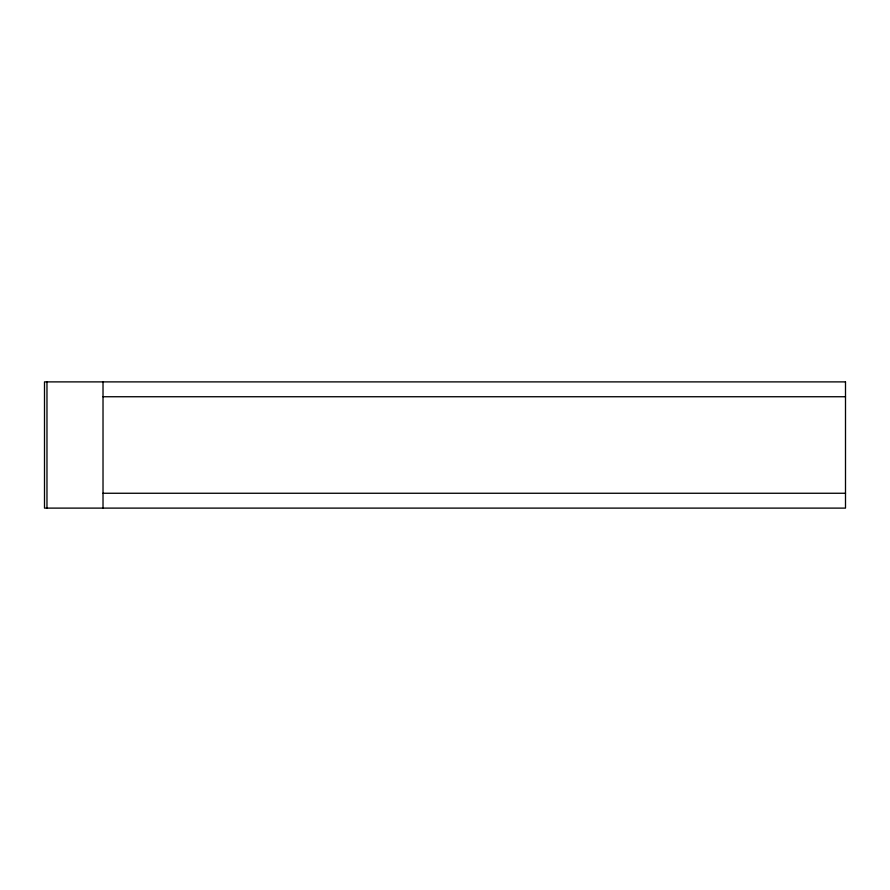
<?xml version="1.0" encoding="UTF-8"?>
<svg xmlns="http://www.w3.org/2000/svg" width="890" height="890" viewBox="0 0 890 890"><rect width="100%" height="100%" fill="white"/><g stroke="black" fill="none" stroke-linecap="round" stroke-linejoin="round"><path stroke-width="1.33" d="M103.017 396.74L845.5 396.74M103.017 493.26L845.5 493.26M103.017 381.888L103.017 508.112M46.97 381.888L46.97 508.112M845.5 381.888L44.5 381.888L44.5 508.112L845.5 508.112L845.5 381.888"/></g></svg>
